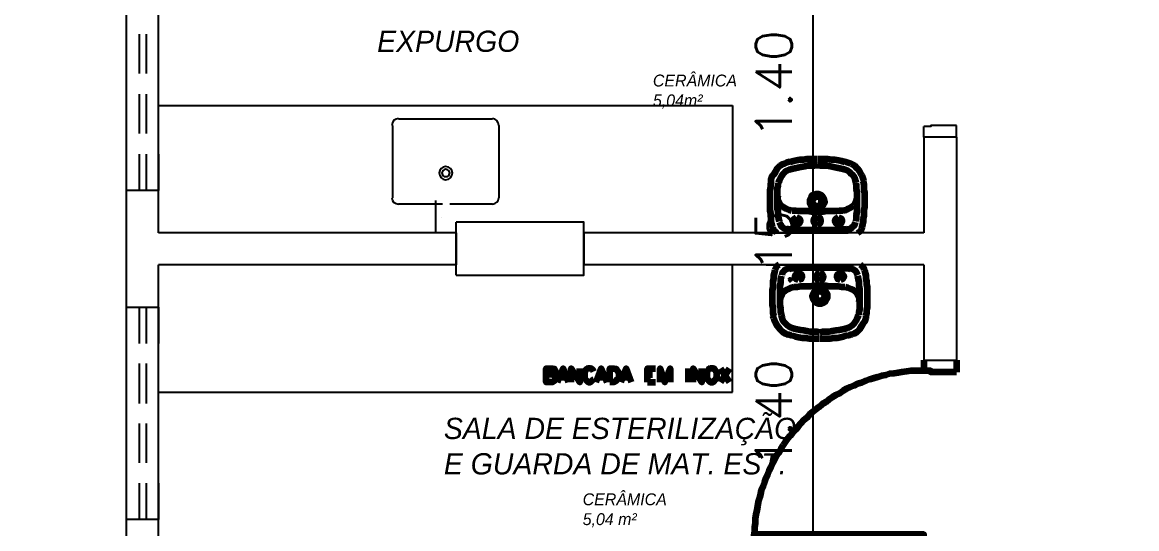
# Model space of a CAD drawing. Header units: millimetres. Extents: x 2273 to 2522, y 1034 to 1187.
# Drawn here: x 2481.88 to 2487.12, y 1114.74 to 1117.12 of the extents above; entities that cross this region are included whole.
import ezdxf

# ---------------------------------------------------------------- set-up
doc = ezdxf.new("R2010")
doc.units = ezdxf.units.MM
doc.layers.add('COTA', color=8, linetype='Continuous')
doc.layers.add('LAYER8', color=8, linetype='Continuous')
doc.layers.add('PAREDES', color=4, linetype='Continuous', lineweight=100)
doc.styles.add('Romans', font='romans.shx')
doc.styles.get("Standard").update_dxf_attribs({"font": 'arial.ttf'})
doc.dimstyles.new('COTA50', dxfattribs={"dimtxt": 0.17, "dimasz": 0.01, "dimexe": 0.05, "dimexo": 0.95, "dimgap": 0.1, "dimtad": 1, "dimzin": 4, "dimdsep": 46, "dimtxsty": 'Romans', "dimblk": 'ARCHTICK', "dimcen": -0.3, "dimdle": 0.05, "dimse1": 1, "dimse2": 1, "dimclrd": 2, "dimclre": 3, "dimclrt": 3, "dimadec": 0, "dimazin": 0, "dimtfac": 1, "dimtix": 1, "dimtmove": 2, "dimatfit": 1, "dimldrblk": 'USERTICK', "dimfxl": 0.05, "dimtolj": 1, "dimtzin": 4, "dimlwd": -1, "dimarcsym": 0})

# ---------------------------------------------------------------- blocks, each defined once
blk = doc.blocks.new('LAV')
at = {"layer": 'PAREDES', "color": 0, "linetype": 'Continuous'}
for points in [[(73.0711, 160.9716), (73.0623, 160.9686), (73.0564, 160.9657), (73.0475, 160.9627), (73.0387, 160.9598), (73.024, 160.951), (73.0123, 160.9392), (73.0034, 160.9245), (72.9946, 160.9098), (72.9887, 160.9039), (72.9858, 160.8951), (72.9828, 160.8863), (72.9828, 160.8775)], [(73.0799, 160.9363), (73.0681, 160.9333), (73.0564, 160.9275), (73.0475, 160.9216), (73.0387, 160.9127), (73.0328, 160.9039), (73.027, 160.8951), (73.0211, 160.8833), (73.0181, 160.8716)], [(73.2005, 160.9833), (73.1828, 160.9833), (73.1681, 160.9833), (73.1505, 160.9833), (73.1358, 160.9804), (73.1181, 160.9804), (73.1034, 160.9775), (73.0887, 160.9745), (73.0711, 160.9686)], [(73.2005, 160.9539), (73.1858, 160.951), (73.1711, 160.951), (73.1564, 160.951), (73.1417, 160.948), (73.124, 160.9451), (73.1093, 160.9422), (73.0946, 160.9392), (73.0799, 160.9363)], [(73.3211, 160.9363), (73.3064, 160.9392), (73.2917, 160.9422), (73.277, 160.9451), (73.2623, 160.948), (73.2475, 160.951), (73.2328, 160.951), (73.2152, 160.951), (73.2005, 160.9539)], [(73.3299, 160.9686), (73.3152, 160.9745), (73.3005, 160.9775), (73.2828, 160.9804), (73.2681, 160.9804), (73.2505, 160.9833), (73.2358, 160.9833), (73.2181, 160.9833), (73.2034, 160.9833)], [(73.3828, 160.8716), (73.3799, 160.8833), (73.377, 160.8951), (73.3711, 160.9039), (73.3623, 160.9127), (73.3534, 160.9216), (73.3446, 160.9275), (73.3328, 160.9333), (73.3211, 160.9363)], [(73.4211, 160.8775), (73.4181, 160.8863), (73.4152, 160.8951), (73.4123, 160.9039), (73.4093, 160.9098), (73.4005, 160.9245), (73.3887, 160.9392), (73.377, 160.951), (73.3623, 160.9598), (73.3564, 160.9627), (73.3475, 160.9657), (73.3387, 160.9686), (73.3299, 160.9716)], [(72.9828, 160.8775), (72.9799, 160.8627), (72.9799, 160.851), (72.977, 160.8363), (72.977, 160.8245), (72.977, 160.8098), (72.977, 160.798), (72.977, 160.7833), (72.977, 160.7716), (72.977, 160.7569), (72.977, 160.7422), (72.9799, 160.7304), (72.9799, 160.7157), (72.9828, 160.7039), (72.9828, 160.6892), (72.9858, 160.6775), (72.9887, 160.6627)], [(73.0152, 160.8716), (73.0152, 160.8598), (73.0123, 160.8451), (73.0123, 160.8304), (73.0123, 160.8157)], [(73.3887, 160.8157), (73.3887, 160.8275), (73.3858, 160.8422), (73.3858, 160.8569), (73.3828, 160.8716)], [(73.4123, 160.6627), (73.4152, 160.6775), (73.4181, 160.6892), (73.4181, 160.7039), (73.4211, 160.7157), (73.4211, 160.7304), (73.4211, 160.7451), (73.424, 160.7569), (73.424, 160.7716), (73.424, 160.7833), (73.424, 160.798), (73.424, 160.8098), (73.424, 160.8245), (73.4211, 160.8363), (73.4211, 160.851), (73.4211, 160.8627), (73.4181, 160.8775)], [(73.0123, 160.8157), (73.0123, 160.801), (73.0152, 160.7892), (73.0211, 160.7775), (73.0299, 160.7657)], [(73.0152, 160.8127), (73.0123, 160.798), (73.0123, 160.7833), (73.0123, 160.7657), (73.0123, 160.751), (73.0152, 160.7363), (73.0152, 160.7186), (73.0181, 160.7039), (73.0211, 160.6892)], [(73.2005, 160.8186), (73.1917, 160.8186), (73.1828, 160.8157), (73.174, 160.8098), (73.1711, 160.801), (73.1652, 160.7922), (73.1652, 160.7833), (73.1652, 160.7745), (73.1711, 160.7657), (73.174, 160.7598), (73.1828, 160.7539), (73.1917, 160.751), (73.2005, 160.751)], [(73.2005, 160.8069), (73.1917, 160.8039), (73.1858, 160.801), (73.1799, 160.7922), (73.177, 160.7833), (73.1799, 160.7745), (73.1858, 160.7686), (73.1917, 160.7627), (73.2005, 160.7627)], [(73.2005, 160.751), (73.2093, 160.751), (73.2181, 160.7539), (73.224, 160.7598), (73.2299, 160.7686), (73.2328, 160.7745), (73.2358, 160.7833), (73.2328, 160.7922), (73.2299, 160.801), (73.224, 160.8098), (73.2181, 160.8157), (73.2093, 160.8186), (73.2005, 160.8186)], [(73.2005, 160.7627), (73.2093, 160.7627), (73.2152, 160.7686), (73.2211, 160.7745), (73.2211, 160.7833), (73.2211, 160.7922), (73.2152, 160.801), (73.2093, 160.8039), (73.2005, 160.8069)], [(73.374, 160.7657), (73.3799, 160.7775), (73.3858, 160.7892), (73.3887, 160.801), (73.3887, 160.8157)], [(73.3828, 160.6892), (73.3858, 160.7039), (73.3858, 160.7216), (73.3887, 160.7363), (73.3887, 160.751), (73.3887, 160.7686), (73.3887, 160.7833), (73.3887, 160.798), (73.3887, 160.8157)], [(73.0299, 160.7657), (73.0417, 160.7569), (73.0534, 160.751), (73.0681, 160.7451), (73.0799, 160.7422)], [(73.0828, 160.7422), (73.0975, 160.7422), (73.1123, 160.7392), (73.127, 160.7392), (73.1417, 160.7392), (73.1564, 160.7392), (73.1711, 160.7363), (73.1858, 160.7363), (73.2005, 160.7363)], [(73.2005, 160.7363), (73.2152, 160.7363), (73.2299, 160.7363), (73.2446, 160.7392), (73.2593, 160.7392), (73.277, 160.7392), (73.2917, 160.7392), (73.3064, 160.7422), (73.3211, 160.7422)], [(73.3211, 160.7422), (73.3358, 160.7451), (73.3475, 160.751), (73.3593, 160.7569), (73.3711, 160.7657)], [(73.0211, 160.6863), (73.027, 160.6745), (73.0328, 160.6657), (73.0446, 160.6569), (73.0564, 160.6539)], [(73.1034, 160.7098), (73.1152, 160.7039), (73.1211, 160.6922), (73.1152, 160.6804), (73.1034, 160.6745), (73.0946, 160.6804), (73.0858, 160.6922), (73.0946, 160.7039), (73.1034, 160.7098)], [(73.2005, 160.7127), (73.1917, 160.7098), (73.1858, 160.7039), (73.1828, 160.6922), (73.1858, 160.6833), (73.1917, 160.6775), (73.2005, 160.6745)], [(73.2005, 160.6745), (73.2093, 160.6775), (73.2152, 160.6833), (73.2181, 160.6922), (73.2152, 160.7039), (73.2093, 160.7098), (73.2005, 160.7127)], [(73.3005, 160.7098), (73.3123, 160.7039), (73.3181, 160.6922), (73.3123, 160.6804), (73.3005, 160.6745), (73.2887, 160.6804), (73.2828, 160.6922), (73.2887, 160.7039), (73.3005, 160.7098)], [(73.3446, 160.6539), (73.3593, 160.6569), (73.3681, 160.6657), (73.377, 160.6745), (73.3799, 160.6863)], [(72.9917, 160.6627), (72.9917, 160.6539), (72.9975, 160.648), (73.0034, 160.6422), (73.0093, 160.6363)], [(73.0564, 160.6569), (73.0652, 160.6539), (73.074, 160.6539), (73.0828, 160.6539), (73.0917, 160.6539), (73.1005, 160.6539), (73.1093, 160.651), (73.1181, 160.651), (73.127, 160.651), (73.1358, 160.651), (73.1446, 160.651), (73.1534, 160.651), (73.1652, 160.651), (73.174, 160.651), (73.1828, 160.651), (73.1917, 160.651), (73.2005, 160.651)], [(73.2005, 160.651), (73.2093, 160.651), (73.2181, 160.651), (73.227, 160.651), (73.2358, 160.651), (73.2446, 160.651), (73.2534, 160.651), (73.2623, 160.651), (73.274, 160.651), (73.2828, 160.651), (73.2917, 160.651), (73.3005, 160.6539), (73.3093, 160.6539), (73.3181, 160.6539), (73.327, 160.6539), (73.3358, 160.6539), (73.3446, 160.6569)], [(73.3917, 160.6363), (73.4005, 160.6422), (73.4064, 160.648), (73.4093, 160.6539), (73.4123, 160.6627)]]:
    blk.add_lwpolyline(points, dxfattribs=at)
blk = doc.blocks.new('poi')
at = {"layer": 'PAREDES', "color": 0, "linetype": 'Continuous'}
for points in [[(72.0034, 159.9686), (72.0123, 159.9627), (72.0123, 159.9627), (72.0181, 159.9569), (72.0181, 159.948), (72.0123, 159.9422), (72.0123, 159.9392), (72.0034, 159.9333), (71.974, 159.9333), (71.974, 159.998), (72.0034, 159.998), (72.0123, 159.9951), (72.0123, 159.9922), (72.0181, 159.9863), (72.0181, 159.9804), (72.0123, 159.9745), (72.0123, 159.9716), (72.0034, 159.9686), (71.974, 159.9686)], [(72.027, 159.9333), (72.0534, 159.998), (72.077, 159.9333)], [(72.0917, 159.9333), (72.0917, 159.998), (72.1328, 159.9333), (72.1328, 159.998)], [(72.1975, 159.9833), (72.1946, 159.9892), (72.1887, 159.9951), (72.1828, 159.998), (72.1711, 159.998), (72.1652, 159.9951), (72.1593, 159.9892), (72.1564, 159.9833), (72.1534, 159.9745), (72.1534, 159.9598), (72.1564, 159.948), (72.1593, 159.9451), (72.1652, 159.9392), (72.1711, 159.9333), (72.1828, 159.9333), (72.1887, 159.9392), (72.1946, 159.9451), (72.1975, 159.948)], [(72.2093, 159.9333), (72.2328, 159.998), (72.2593, 159.9333)], [(72.274, 159.9333), (72.274, 159.998), (72.2917, 159.998), (72.3034, 159.9951), (72.3064, 159.9892), (72.3123, 159.9833), (72.3152, 159.9745), (72.3152, 159.9598), (72.3123, 159.948), (72.3064, 159.9451), (72.3034, 159.9392), (72.2917, 159.9333), (72.274, 159.9333)], [(72.327, 159.9333), (72.3505, 159.998), (72.374, 159.9333)], [(72.4505, 159.9333), (72.4505, 159.998), (72.4887, 159.998)], [(72.5093, 159.9333), (72.5093, 159.998), (72.5328, 159.9333), (72.5564, 159.998), (72.5564, 159.9333)], [(72.6417, 159.998), (72.6417, 159.9333)], [(72.6652, 159.9333), (72.6652, 159.998), (72.7064, 159.9333), (72.7064, 159.998)], [(72.7446, 159.998), (72.7387, 159.9951), (72.7358, 159.9892), (72.7299, 159.9833), (72.7299, 159.9745), (72.7299, 159.9598), (72.7299, 159.948), (72.7358, 159.9451), (72.7387, 159.9392), (72.7446, 159.9333), (72.7593, 159.9333), (72.7652, 159.9392), (72.7681, 159.9451), (72.774, 159.948), (72.777, 159.9598), (72.777, 159.9745), (72.774, 159.9833), (72.7681, 159.9892), (72.7652, 159.9951), (72.7593, 159.998), (72.7446, 159.998)], [(72.7946, 159.998), (72.8358, 159.9333)], [(72.8358, 159.998), (72.7946, 159.9333)], [(72.0358, 159.9569), (72.0681, 159.9569)], [(72.2181, 159.9569), (72.2475, 159.9569)], [(72.3358, 159.9569), (72.3652, 159.9569)], [(72.4505, 159.9686), (72.474, 159.9686)], [(72.4505, 159.9333), (72.4887, 159.9333)]]:
    blk.add_lwpolyline(points, dxfattribs=at)
blk = doc.blocks.new('GE')
at = {"layer": 'PAREDES', "color": 0, "linetype": 'Continuous'}
for points in [[(73.7505, 160.0363), (73.7505, 159.9863)], [(73.9034, 160.0363), (73.9034, 159.9804)], [(73.7505, 159.9863), (73.7299, 159.9863), (73.7093, 159.9863), (73.6887, 159.9863), (73.6681, 159.9833), (73.6475, 159.9804), (73.6299, 159.9775), (73.6093, 159.9745), (73.5887, 159.9716), (73.5711, 159.9657), (73.5505, 159.9627), (73.5328, 159.9569), (73.5123, 159.951), (73.4946, 159.9451), (73.477, 159.9392), (73.4564, 159.9304), (73.4387, 159.9245), (73.4211, 159.9157), (73.4034, 159.9098), (73.3858, 159.901), (73.3711, 159.8922), (73.3534, 159.8804), (73.3358, 159.8716), (73.3211, 159.8627), (73.3034, 159.851), (73.2887, 159.8392), (73.2711, 159.8275), (73.2564, 159.8157), (73.2417, 159.8039), (73.227, 159.7922), (73.2123, 159.7804), (73.2005, 159.7657), (73.1858, 159.7539), (73.1711, 159.7392), (73.1593, 159.7245), (73.1475, 159.7098), (73.1328, 159.6951), (73.1211, 159.6804), (73.1093, 159.6657), (73.0975, 159.651), (73.0887, 159.6363), (73.077, 159.6186), (73.0681, 159.601), (73.0564, 159.5863), (73.0475, 159.5686), (73.0387, 159.551), (73.0299, 159.5333), (73.0211, 159.5157), (73.0152, 159.498), (73.0064, 159.4804), (73.0005, 159.4627), (72.9946, 159.4451), (72.9858, 159.4245), (72.9828, 159.4069), (72.977, 159.3863), (72.9711, 159.3686), (72.9681, 159.348), (72.9652, 159.3304), (72.9593, 159.3098), (72.9564, 159.2892), (72.9564, 159.2686), (72.9534, 159.248), (72.9534, 159.2304), (72.9505, 159.2098), (72.9505, 159.1892)], [(73.9034, 159.9804), (73.7828, 159.9804), (73.7828, 159.9863), (73.7505, 159.9863)], [(73.9034, 159.1922), (73.7828, 159.1922), (73.7828, 159.1863), (73.7505, 159.1863), (73.7505, 159.2157), (72.9505, 159.2157)], [(73.7505, 159.1863), (72.9505, 159.1863)], [(73.7505, 159.1363), (73.7505, 159.1863)], [(73.9034, 159.1363), (73.9034, 159.1922)]]:
    blk.add_lwpolyline(points, dxfattribs=at)
blk = doc.blocks.new('_ArchTick')
at = {"color": 0, "linetype": 'ByBlock', "const_width": 0.15}
blk.add_lwpolyline([(-0.5, -0.5), (0.5, 0.5)], dxfattribs=at)
blk = doc.blocks.new('*D145')
at = {"color": 2, "transparency": 16777216}
blk.add_line((2485.6, 1114.532), (2485.6, 1116.032), dxfattribs=at)
at = {"layer": 'Defpoints', "color": 0, "transparency": 16777216}
for p in [(2484.8953, 1115.982), (2485.6, 1115.982), (2484.8953, 1114.582)]:
    blk.add_point(p, dxfattribs=at)
at = {"color": 2, "transparency": 16777216, "xscale": 0.01, "yscale": 0.01, "zscale": 0.01}
for p, rotation in [((2485.6, 1115.982), 90), ((2485.6, 1114.582), 270)]:
    blk.add_blockref('_ArchTick', p, dxfattribs=dict(at, rotation=rotation))
at = {"color": 3, "transparency": 16777216, "insert": (2485.415, 1115.282), "char_height": 0.17, "attachment_point": 5, "rotation": 90, "style": 'Romans'}
blk.add_mtext('\\A1;1.40', dxfattribs=at)
blk = doc.blocks.new('USERTICK')
at = {"layer": 'COTA', "color": 0}
for p, q in [((-1, 0), (1, 0)), ((0, 1), (0, -1))]:
    blk.add_line(p, q, dxfattribs=at)
blk.add_circle((0, 0), 0.25, dxfattribs=at)
blk = doc.blocks.new('*D146')
at = {"color": 2, "transparency": 16777216}
for p, q in [((2485.6, 1116.132), (2485.6, 1116.142)), ((2485.6, 1115.982), (2485.6, 1116.132)), ((2485.6, 1115.982), (2485.6, 1115.972))]:
    blk.add_line(p, q, dxfattribs=at)
at = {"layer": 'Defpoints', "color": 0, "transparency": 16777216}
for p in [(2484.8953, 1116.132), (2485.6, 1116.132), (2484.8953, 1115.982)]:
    blk.add_point(p, dxfattribs=at)
at = {"color": 2, "transparency": 16777216, "xscale": 0.01, "yscale": 0.01, "zscale": 0.01}
for p, rotation in [((2485.6, 1116.132), 270), ((2485.6, 1115.982), 90)]:
    blk.add_blockref('_ArchTick', p, dxfattribs=dict(at, rotation=rotation))
at = {"color": 3, "transparency": 16777216, "insert": (2485.415, 1116.057), "char_height": 0.17, "attachment_point": 5, "rotation": 90, "style": 'Romans'}
blk.add_mtext('\\A1;.15', dxfattribs=at)
blk = doc.blocks.new('*D147')
at = {"color": 2, "transparency": 16777216}
blk.add_line((2485.6, 1116.082), (2485.6, 1117.582), dxfattribs=at)
at = {"layer": 'Defpoints', "color": 0, "transparency": 16777216}
for p in [(2484.8953, 1117.532), (2485.6, 1117.532), (2484.8953, 1116.132)]:
    blk.add_point(p, dxfattribs=at)
at = {"color": 2, "transparency": 16777216, "xscale": 0.01, "yscale": 0.01, "zscale": 0.01}
for p, rotation in [((2485.6, 1117.532), 90), ((2485.6, 1116.132), 270)]:
    blk.add_blockref('_ArchTick', p, dxfattribs=dict(at, rotation=rotation))
at = {"color": 3, "transparency": 16777216, "insert": (2485.415, 1116.832), "char_height": 0.17, "attachment_point": 5, "rotation": 90, "style": 'Romans'}
blk.add_mtext('\\A1;1.40', dxfattribs=at)
blk = doc.blocks.new('*D179')
at = {"color": 2, "transparency": 16777216}
blk.add_line((2491.0634, 1114.532), (2491.0634, 1116.782), dxfattribs=at)
at = {"layer": 'Defpoints', "color": 0, "transparency": 16777216}
for p in [(2484.0404, 1116.732), (2491.0634, 1116.732), (2487.3433, 1114.582)]:
    blk.add_point(p, dxfattribs=at)
at = {"color": 2, "transparency": 16777216, "xscale": 0.01, "yscale": 0.01, "zscale": 0.01}
for p, rotation in [((2491.0634, 1116.732), 90), ((2491.0634, 1114.582), 270)]:
    blk.add_blockref('_ArchTick', p, dxfattribs=dict(at, rotation=rotation))
at = {"color": 3, "transparency": 16777216, "insert": (2490.8784, 1115.657), "char_height": 0.17, "attachment_point": 5, "rotation": 90, "style": 'Romans'}
blk.add_mtext('\\A1;2.15', dxfattribs=at)
blk = doc.blocks.new('*D180')
at = {"color": 2, "transparency": 16777216}
for p, q in [((2491.0634, 1116.882), (2491.0634, 1116.892)), ((2491.0634, 1116.732), (2491.0634, 1116.882)), ((2491.0634, 1116.732), (2491.0634, 1116.722))]:
    blk.add_line(p, q, dxfattribs=at)
at = {"layer": 'Defpoints', "color": 0, "transparency": 16777216}
for p in [(2483.8904, 1116.882), (2491.0634, 1116.882), (2484.0404, 1116.732)]:
    blk.add_point(p, dxfattribs=at)
at = {"color": 2, "transparency": 16777216, "xscale": 0.01, "yscale": 0.01, "zscale": 0.01}
for p, rotation in [((2491.0634, 1116.882), 270), ((2491.0634, 1116.732), 90)]:
    blk.add_blockref('_ArchTick', p, dxfattribs=dict(at, rotation=rotation))
at = {"color": 3, "transparency": 16777216, "insert": (2490.8784, 1116.807), "char_height": 0.17, "attachment_point": 5, "rotation": 90, "style": 'Romans'}
blk.add_mtext('\\A1;.15', dxfattribs=at)
blk = doc.blocks.new('*D181')
at = {"color": 2, "transparency": 16777216}
blk.add_line((2491.0634, 1116.832), (2491.0634, 1120.535), dxfattribs=at)
at = {"layer": 'Defpoints', "color": 0, "transparency": 16777216}
for p in [(2482.6404, 1120.485), (2491.0634, 1120.485), (2483.8904, 1116.882)]:
    blk.add_point(p, dxfattribs=at)
at = {"color": 2, "transparency": 16777216, "xscale": 0.01, "yscale": 0.01, "zscale": 0.01}
for p, rotation in [((2491.0634, 1120.485), 90), ((2491.0634, 1116.882), 270)]:
    blk.add_blockref('_ArchTick', p, dxfattribs=dict(at, rotation=rotation))
at = {"color": 3, "transparency": 16777216, "insert": (2490.8784, 1118.6835), "char_height": 0.17, "attachment_point": 5, "rotation": 90, "style": 'Romans'}
blk.add_mtext('\\A1;3.60', dxfattribs=at)
blk = doc.blocks.new('*D185')
at = {"color": 2, "transparency": 16777216}
blk.add_line((2488.3003, 1114.532), (2488.3003, 1116.132), dxfattribs=at)
at = {"layer": 'Defpoints', "color": 0, "transparency": 16777216}
for p in [(2466.9325, 1116.082), (2488.3003, 1116.082), (2473.9884, 1114.582)]:
    blk.add_point(p, dxfattribs=at)
at = {"color": 2, "transparency": 16777216, "xscale": 0.01, "yscale": 0.01, "zscale": 0.01}
for p, rotation in [((2488.3003, 1116.082), 90), ((2488.3003, 1114.582), 270)]:
    blk.add_blockref('_ArchTick', p, dxfattribs=dict(at, rotation=rotation))
at = {"color": 3, "transparency": 16777216, "insert": (2488.1153, 1115.332), "char_height": 0.17, "attachment_point": 5, "rotation": 90, "style": 'Romans'}
blk.add_mtext('\\A1;1.50', dxfattribs=at)
blk = doc.blocks.new('*D186')
at = {"color": 2, "transparency": 16777216}
for p, q in [((2488.3003, 1116.232), (2488.3003, 1116.242)), ((2488.3003, 1116.082), (2488.3003, 1116.232)), ((2488.3003, 1116.082), (2488.3003, 1116.072))]:
    blk.add_line(p, q, dxfattribs=at)
at = {"layer": 'Defpoints', "color": 0, "transparency": 16777216}
for p in [(2466.7825, 1116.232), (2488.3003, 1116.232), (2466.9325, 1116.082)]:
    blk.add_point(p, dxfattribs=at)
at = {"color": 2, "transparency": 16777216, "xscale": 0.01, "yscale": 0.01, "zscale": 0.01}
for p, rotation in [((2488.3003, 1116.232), 270), ((2488.3003, 1116.082), 90)]:
    blk.add_blockref('_ArchTick', p, dxfattribs=dict(at, rotation=rotation))
at = {"color": 3, "transparency": 16777216, "insert": (2488.1153, 1116.157), "char_height": 0.17, "attachment_point": 5, "rotation": 90, "style": 'Romans'}
blk.add_mtext('\\A1;.15', dxfattribs=at)

msp = doc.modelspace()

# ---------------------------------------------------------------- linework, layer by layer
at = {"layer": 'LAYER8', "linetype": 'Continuous'}
for points in [[(2482.3711, 1114.582), (2482.3711, 1117.682)], [(2482.5211, 1116.132), (2482.5211, 1117.532)], [(2486.274, 1116.6379), (2486.1535, 1116.6379), (2486.1535, 1116.632), (2486.1211, 1116.632)], [(2486.1211, 1116.582), (2486.1211, 1116.632)], [(2486.274, 1116.582), (2486.274, 1116.6379)], [(2486.1211, 1116.582), (2486.1211, 1116.132)], [(2486.274, 1116.582), (2486.1211, 1116.582)], [(2486.274, 1116.582), (2486.274, 1115.532)], [(2483.9211, 1116.132), (2482.5211, 1116.132)], [(2486.1211, 1116.132), (2484.5211, 1116.132)], [(2485.3799, 1116.132), (2485.5711, 1116.132), (2485.7652, 1116.132)], [(2483.9211, 1115.982), (2482.5211, 1115.982)], [(2482.5211, 1114.582), (2482.5211, 1115.982)], [(2486.1211, 1115.982), (2484.5211, 1115.982)], [(2485.3799, 1115.982), (2485.5711, 1115.982), (2485.7652, 1115.982)], [(2486.1211, 1115.982), (2486.1211, 1115.532)], [(2486.1211, 1115.532), (2486.274, 1115.532)]]:
    msp.add_lwpolyline(points, dxfattribs=at)
at = {"layer": 'LAYER8', "color": 0, "linetype": 'Continuous'}
for points in [[(2482.4299, 1117.0673), (2482.4299, 1116.882)], [(2482.4623, 1117.0673), (2482.4623, 1116.882)], [(2482.4299, 1116.785), (2482.4299, 1116.5997)], [(2482.4623, 1116.785), (2482.4623, 1116.5997)], [(2482.5211, 1116.732), (2485.2211, 1116.732)], [(2485.2211, 1116.732), (2485.2211, 1116.132)], [(2483.6505, 1116.6703), (2483.6388, 1116.6673), (2483.627, 1116.6614), (2483.6211, 1116.6497), (2483.6182, 1116.6379)], [(2484.0917, 1116.6673), (2483.6505, 1116.6673)], [(2484.1211, 1116.6379), (2484.1182, 1116.6497), (2484.1123, 1116.6614), (2484.1035, 1116.6673), (2484.0917, 1116.6703)], [(2483.6211, 1116.6379), (2483.6211, 1116.2967)], [(2484.1211, 1116.6379), (2484.1211, 1116.2967)], [(2482.5211, 1116.5026), (2482.5211, 1116.332), (2482.3711, 1116.332), (2482.3711, 1116.5026)], [(2482.4299, 1116.5026), (2482.4299, 1116.332)], [(2482.4623, 1116.5026), (2482.4623, 1116.332)], [(2483.8711, 1116.382), (2483.8858, 1116.385), (2483.8946, 1116.3909), (2483.9005, 1116.4026), (2483.9035, 1116.4144), (2483.9005, 1116.4262), (2483.8946, 1116.435), (2483.8858, 1116.4409), (2483.8711, 1116.4438), (2483.8593, 1116.4409), (2483.8505, 1116.435), (2483.8446, 1116.4262), (2483.8417, 1116.4144), (2483.8446, 1116.4026), (2483.8505, 1116.3909), (2483.8593, 1116.385), (2483.8711, 1116.382)], [(2483.8711, 1116.3967), (2483.8799, 1116.3967), (2483.8858, 1116.3997), (2483.8888, 1116.4056), (2483.8917, 1116.4144), (2483.8888, 1116.4203), (2483.8858, 1116.4262), (2483.8799, 1116.4291), (2483.8711, 1116.432), (2483.8652, 1116.4291), (2483.8593, 1116.4262), (2483.8564, 1116.4203), (2483.8535, 1116.4144), (2483.8564, 1116.4056), (2483.8593, 1116.3997), (2483.8652, 1116.3967), (2483.8711, 1116.3967)], [(2483.6182, 1116.2967), (2483.6211, 1116.285), (2483.627, 1116.2762), (2483.6388, 1116.2703), (2483.6505, 1116.2673)], [(2483.8564, 1116.2673), (2483.6505, 1116.2673)], [(2483.824, 1116.285), (2483.824, 1116.132)], [(2484.0917, 1116.2673), (2483.8917, 1116.2673)], [(2484.0917, 1116.2673), (2484.1035, 1116.2703), (2484.1123, 1116.2762), (2484.1182, 1116.285), (2484.1211, 1116.2967)], [(2483.8535, 1116.2056), (2483.8535, 1116.2056)], [(2483.9211, 1115.932), (2483.9211, 1116.182)], [(2483.9211, 1115.932), (2484.5211, 1115.932), (2484.5211, 1116.182), (2483.9211, 1116.182)], [(2483.9211, 1116.132), (2483.9211, 1115.982)], [(2484.5211, 1116.132), (2484.5211, 1115.982)], [(2485.2211, 1115.382), (2485.2211, 1115.982)], [(2482.3711, 1115.6114), (2482.3711, 1115.782), (2482.5211, 1115.782)], [(2482.4299, 1115.782), (2482.4299, 1115.6114)], [(2482.4623, 1115.782), (2482.4623, 1115.6114)], [(2482.5211, 1115.782), (2482.5211, 1115.6114)], [(2482.4299, 1115.5173), (2482.4299, 1115.3291)], [(2482.4623, 1115.5173), (2482.4623, 1115.3291)], [(2482.5211, 1115.382), (2485.2211, 1115.382)], [(2482.4299, 1115.235), (2482.4299, 1115.0497)], [(2482.4623, 1115.235), (2482.4623, 1115.0497)], [(2482.5211, 1114.9526), (2482.5211, 1114.782), (2482.3711, 1114.782), (2482.3711, 1114.9526)], [(2482.4299, 1114.9526), (2482.4299, 1114.782)], [(2482.4623, 1114.9526), (2482.4623, 1114.782)]]:
    msp.add_lwpolyline(points, dxfattribs=at)

# ---------------------------------------------------------------- block references
at = {"linetype": 'ByBlock'}
msp.add_blockref('GE', (2412.3706, 955.4958), dxfattribs=at)
at = {"layer": 'LAYER8', "linetype": 'ByBlock'}
for name, p in [('LAV', (2412.4191, 955.4958)), ('LAV', (2412.4191, 955.4958)), ('poi', (2412.3706, 955.4958))]:
    msp.add_blockref(name, p, dxfattribs=at)
at = {"layer": 'LAYER8', "linetype": 'ByBlock', "rotation": 180}
msp.add_blockref('LAV', (2558.8322, 1276.6183), dxfattribs=at)
msp.add_blockref('LAV', (2558.8322, 1276.6183), dxfattribs=at)

# ---------------------------------------------------------------- texts
at = {"layer": 'LAYER8', "color": 0, "linetype": 'Continuous', "width": 1.591519, "attachment_point": 1}
for s, insert, char_height in [('{\\fHarlow Solid Italic|b0|i0|c0|p82;EXPURGO}', (2483.5495, 1117.0842), 0.1), ('{\\fHarlow Solid Italic|b0|i0|c0|p82;SALA DE ESTERILIZAÇÃO \\PE GUARDA DE MAT. EST.}', (2483.8633, 1115.2612), 0.1), ('{\\fHarlow Solid Italic|b0|i0|c0|p82;CERÂMICA\\P5,04 m²}', (2484.5162, 1114.9054), 0.056045)]:
    msp.add_mtext(s, dxfattribs=dict(at, insert=insert, char_height=char_height))
at = {"layer": 'PAREDES', "color": 0, "linetype": 'Continuous', "insert": (2484.8465, 1116.8772), "char_height": 0.056045, "width": 1.591519, "attachment_point": 1}
msp.add_mtext('{\\fHarlow Solid Italic|b0|i0|c0|p82;CERÂMICA\\P5,04m²}', dxfattribs=at)

# ---------------------------------------------------------------- dimensions: what is measured, and where the dimension line sits
for base, p1, p2, picture, middle in [((2491.0634, 1120.485), (2483.8904, 1116.882), (2482.6404, 1120.485), '*D181', (2490.8784, 1118.6835)), ((2485.6, 1117.532), (2484.8953, 1116.132), (2484.8953, 1117.532), '*D147', (2485.415, 1116.832)), ((2491.0634, 1116.882), (2484.0404, 1116.732), (2483.8904, 1116.882), '*D180', (2490.8784, 1116.807)), ((2491.0634, 1116.732), (2487.3433, 1114.582), (2484.0404, 1116.732), '*D179', (2490.8784, 1115.657)), ((2488.3003, 1116.232), (2466.9325, 1116.082), (2466.7825, 1116.232), '*D186', (2488.1153, 1116.157)), ((2485.6, 1116.132), (2484.8953, 1115.982), (2484.8953, 1116.132), '*D146', (2485.415, 1116.057)), ((2488.3003, 1116.082), (2473.9884, 1114.582), (2466.9325, 1116.082), '*D185', (2488.1153, 1115.332)), ((2485.6, 1115.982), (2484.8953, 1114.582), (2484.8953, 1115.982), '*D145', (2485.415, 1115.282))]:
    dim = msp.add_linear_dim(base=base, p1=p1, p2=p2, angle=270, dimstyle='COTA50')
    dim.commit()
    dim.dimension.update_dxf_attribs({"geometry": picture, "text_midpoint": middle})

doc.saveas('drawing.dxf')
